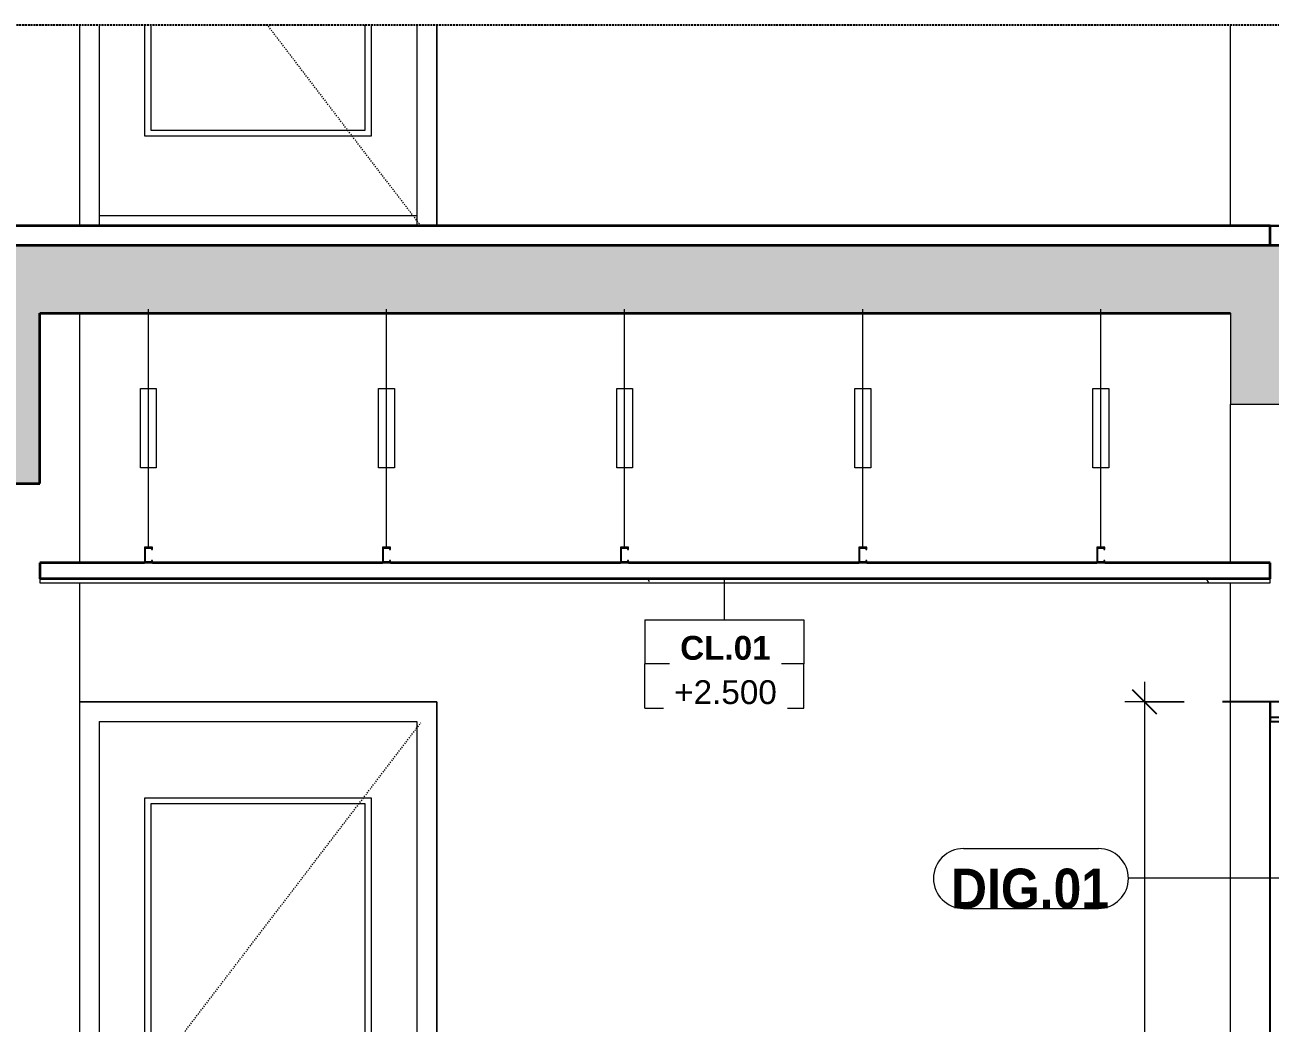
# Model space of a CAD drawing. Header units: millimetres. Extents: x 31157 to 224036, y 218 to 80529.
# Drawn here: x 102075 to 105212, y 3590 to 6106 of the extents above; entities that cross this region are included whole.
import ezdxf

# ---------------------------------------------------------------- set-up
doc = ezdxf.new("R2010")
doc.units = ezdxf.units.MM
for name, pattern in [('Centre', [31.75, 6.35, -4.7625, 15.875, -4.7625]), ('Dash', [6, 3, -3]), ('Hidden', [7.14375, 4.7625, -2.38125]), ('IMPORT-CENTER _2_', [40.64, 25.4, -5.08, 5.08, -5.08])]:
    doc.linetypes.add(name, pattern=pattern)
for name, color, linetype, lineweight in [('0-5', 170, 'Continuous', 5), ('A-ANNO-DIMS', 211, 'Continuous', 9), ('A-ANNO-DIMS-50', 211, 'Continuous', 9), ('A-CLNG-1', 250, 'Continuous', 35), ('A-CLNG-FNSH-1', 7, 'Continuous', 18), ('A-CLNG-IDEN', 151, 'Continuous', 9), ('A-CLNG-PATT-1', 7, 'Continuous', 18), ('A-DETL-GENF', 92, 'Continuous', 18), ('A-DETL-GENF-4', 92, 'Hidden', 25), ('A-DETL-GENF-5', 9, 'Continuous', 18), ('A-DETL-GENF-HDLN-1', 7, 'Dash', 18), ('A-DETL-MEDM', 33, 'Continuous', 35), ('A-DETL-THIN', 151, 'Continuous', 18), ('A-DOOR', 31, 'Continuous', 18), ('A-DOOR-1', 7, 'Continuous', 18), ('A-DOOR-3', 90, 'Continuous', 25), ('A-DOOR-IDEN', 31, 'Continuous', 9), ('A-FLOR-FNSH-1', 250, 'Continuous', 35), ('A-FLOR-LEVL-2', 51, 'Centre', 9), ('A-WALL-5', 7, 'Continuous', 18), ('G-IMPT', 8, 'Continuous', 18), ('G-IMPT-5', 8, 'IMPORT-CENTER _2_', 18), ('M-EQPM', 50, 'Continuous', 18), ('M-EQPM-3', 50, 'Continuous', 25), ('S-COLS-8', 7, 'Continuous', 18)]:
    doc.layers.add(name, color=color, linetype=linetype, lineweight=lineweight)
doc.styles.add('Arial_2', font='arial.ttf', dxfattribs={"height": 60})
doc.styles.add('Arial_B_1', font='arialbd.ttf', dxfattribs={"width": 0.9, "height": 100})
doc.styles.add('Arial_B_3', font='arialbd.ttf', dxfattribs={"height": 60})
doc.styles.add('UTM Avo', font='', dxfattribs={"width": 0.9, "height": 125})
doc.styles.get('UTM Avo').set_extended_font_data('UTM Avo')
doc.dimstyles.new('1_Dim_chi_tiet_2_5', dxfattribs={"dimscale": 304.8, "dimtxt": 124.912619, "dimasz": 0.19685, "dimexe": 0.164042, "dimexo": 0.0625, "dimgap": 0.016404, "dimtad": 1, "dimdec": 0, "dimrnd": 5, "dimzin": 0, "dimdsep": 46, "dimtxsty": 'UTM Avo', "dimblk1": 'OBLIQUE', "dimblk2": 'OBLIQUE', "dimsah": 1, "dimcen": 0.09, "dimdle": 0.164042, "dimazin": 0, "dimtfac": 1, "dimtdec": 4, "dimtix": 1, "dimtmove": 0, "dimatfit": 3, "dimfxl": 0.328084, "dimfxlon": 1, "dimtvp": 1, "dimtolj": 1, "dimtzin": 0, "dimarcsym": 2})

# ---------------------------------------------------------------- blocks, each defined once
blk = doc.blocks.new('DOOR_CW_01 CANH MO-PANEL KINH - DIW_01-900x2200-CỬA GỖ VÂN LAMINATE-553393-TKCS_CĂN HỘ LOẠI 2 - MẶT CẮT 5')
at = {"layer": 'A-DETL-GENF-HDLN-1'}
blk.add_line((74296.9, 5600), (73910.1, 6106.4), dxfattribs=at)
at = {"layer": 'A-DOOR-1'}
for p, q in [((73436.9, 6106.4), (73436.9, 5600)), ((73486.9, 5600), (73486.9, 6106.4)), ((73601.9, 5826), (73601.9, 6106.4)), ((73616.9, 6106.4), (73616.9, 5841)), ((74156.9, 5841), (74156.9, 6106.4)), ((74171.9, 6106.4), (74171.9, 5826)), ((74286.9, 6106.4), (74286.9, 5600)), ((74336.9, 5600), (74336.9, 6106.4)), ((73616.9, 5841), (74156.9, 5841)), ((74171.9, 5826), (73601.9, 5826)), ((73486.9, 5626), (74286.9, 5626))]:
    blk.add_line(p, q, dxfattribs=at)
blk = doc.blocks.new('NCV_TKTC_TANG 2_rvt-6-TKCS_CĂN HỘ LOẠI 2 - MẶT CẮT 5')
at = {"layer": 'A-FLOR-FNSH-1'}
for p, q in [((76436.9, 5600), (70036.9, 5600)), ((76436.9, 5550), (76436.9, 5600))]:
    blk.add_line(p, q, dxfattribs=at)
at = {"layer": 'A-WALL-5'}
for p, q in [((74336.9, 6106.4), (74336.9, 5700)), ((74336.9, 5700), (74336.9, 5600))]:
    blk.add_line(p, q, dxfattribs=at)
at = {"layer": 'S-COLS-8'}
for p, q in [((73436.9, 6106.4), (73436.9, 5600)), ((76336.9, 5600), (76336.9, 6106.4))]:
    blk.add_line(p, q, dxfattribs=at)
at = {"layer": 'A-DOOR'}
blk.add_blockref('DOOR_CW_01 CANH MO-PANEL KINH - DIW_01-900x2200-CỬA GỖ VÂN LAMINATE-553393-TKCS_CĂN HỘ LOẠI 2 - MẶT CẮT 5', (0, 0), dxfattribs=at)
blk = doc.blocks.new('DOOR_CW_01 CANH MO-PANEL KINH - DIW_01-900x2200-CỬA GỖ VÂN LAMINATE-V63-TKCS_CĂN HỘ LOẠI 2 - MẶT CẮT 5')
at = {"layer": 'A-DETL-GENF-HDLN-1'}
for p, q in [((73476.9, 3273.5), (74296.9, 4347)), ((74296.9, 2200), (73476.9, 3273.5))]:
    blk.add_line(p, q, dxfattribs=at)
at = {"layer": 'A-DOOR-1'}
for p, q in [((74336.9, 4400), (73436.9, 4400)), ((73436.9, 4400), (73436.9, 2200)), ((74336.9, 2200), (74336.9, 4400)), ((73486.9, 2200), (73486.9, 4350)), ((73486.9, 4350), (74286.9, 4350)), ((74286.9, 4350), (74286.9, 2200)), ((73601.9, 4158), (74171.9, 4158)), ((73601.9, 2426), (73601.9, 4158)), ((74156.9, 4143), (73616.9, 4143)), ((73616.9, 4143), (73616.9, 2441)), ((74156.9, 3124.5), (74156.9, 4143)), ((74171.9, 4158), (74171.9, 3124.5)), ((74212.2, 3156), (74212.2, 3124.5)), ((74251.7, 3156), (74212.2, 3156)), ((74251.7, 3016), (74251.7, 3156)), ((74131.1, 3124.5), (74156.9, 3124.5)), ((74131.1, 3107.5), (74131.1, 3124.5)), ((74156.9, 3107.5), (74131.1, 3107.5)), ((74231.9, 3124.5), (74156.9, 3124.5)), ((74156.9, 2441), (74156.9, 3107.5)), ((74231.9, 3107.5), (74156.9, 3107.5)), ((74171.9, 3107.5), (74171.9, 2426)), ((74212.2, 3107.5), (74212.2, 3016)), ((74212.2, 3016), (74251.7, 3016)), ((74171.9, 2426), (73601.9, 2426)), ((73616.9, 2441), (74156.9, 2441)), ((73486.9, 2226), (74286.9, 2226))]:
    blk.add_line(p, q, dxfattribs=at)
for start, end in [(0, 90), (270, 360)]:
    blk.add_arc((74231.9, 3116), 8.5, start, end, dxfattribs=at)
blk = doc.blocks.new('DOOR_CW_01 CANH MO-PANEL KINH - DIG_01-900x2200-CỬA NHÔM KÍNH-400860-TKCS_CĂN HỘ LOẠI 2 - MẶT CẮT 5')
at = {"layer": 'A-DOOR-1'}
for p, q in [((76436.9, 2200), (76436.9, 4350)), ((76486.9, 2200), (76486.9, 4350)), ((76536.9, 2200), (76536.9, 4360))]:
    blk.add_line(p, q, dxfattribs=at)
at = {"layer": 'A-DOOR-3'}
for p, q in [((76536.9, 4400), (76316.9, 4400)), ((76436.9, 2200), (76436.9, 4400)), ((76436.9, 2200), (76436.9, 4400)), ((76436.9, 4400), (76436.9, 4350)), ((76536.9, 4400), (76436.9, 4400)), ((76536.9, 4400), (76536.9, 2200)), ((76536.9, 4400), (76536.9, 2200)), ((76536.9, 4360), (76536.9, 4400)), ((76536.9, 4360), (76436.9, 4360)), ((76436.9, 4350), (76486.9, 4350)), ((76486.9, 4350), (76486.9, 4360)), ((76486.9, 4360), (76536.9, 4360)), ((76536.9, 4360), (76496.9, 4360)), ((76496.9, 2226), (76496.9, 4360)), ((76536.9, 4158), (76496.9, 4158)), ((76506.9, 2426), (76506.9, 4158)), ((76516.9, 2426), (76516.9, 4158)), ((76526.9, 2426), (76526.9, 4158)), ((76496.9, 2426), (76536.9, 2426)), ((76536.9, 2226), (76496.9, 2226))]:
    blk.add_line(p, q, dxfattribs=at)
blk = doc.blocks.new('NCV_TKTC_TANG 1_rvt-6-TKCS_CĂN HỘ LOẠI 2 - MẶT CẮT 5')
at = {"layer": 'A-CLNG-PATT-1'}
h = blk.add_hatch(dxfattribs=at)
h.set_pattern_fill('FP_21', color=256, style=0, pattern_type=2)
h.set_pattern_definition([(0, (71323.11, 15875), (406.4, 101.6), [16.764, -288.036, 16.764, -288.036, -1625.6]), (0, (71323.11, 15875), (406.4, 101.6), [-609.6, 16.764, -592.836, 16.764, -288.036, -711.2]), (0, (71323.11, 15875), (406.4, 101.6), [-1524, 16.764, -186.436, 16.764, -491.236]), (120, (71475.51, 15925.8), (-291.1882, 301.1527), [16.764, -288.036, 16.764, -288.036, -1625.6]), (120, (71475.51, 15925.8), (-291.1882, 301.1527), [-609.6, 16.764, -592.836, 16.764, -288.036, -711.2]), (120, (71475.51, 15925.8), (-291.1882, 301.1527), [-1524, 16.764, -186.436, 16.764, -491.236]), (240, (71526.31, 16129), (-115.2118, -402.7527), [16.764, -288.036, 16.764, -288.036, -1625.6]), (240, (71526.31, 16129), (-115.2118, -402.7527), [-609.6, 16.764, -592.836, 16.764, -288.036, -711.2]), (240, (71526.31, 16129), (-115.2118, -402.7527), [-1524, 16.764, -186.436, 16.764, -491.236])])
h.paths.add_polyline_path([(76436.9, 4700), (76436.9, 4710), (73336.9, 4710), (73336.9, 4700), (75375.1, 4700)])
at = {"layer": 'A-CLNG-1'}
for p, q in [((73600.5, 4750), (73336.9, 4750)), ((73336.9, 4750), (73336.9, 4710)), ((74200.5, 4750), (73620.5, 4750)), ((74800.5, 4750), (74220.5, 4750)), ((75400.5, 4750), (74820.5, 4750)), ((76000.5, 4750), (75420.5, 4750)), ((76436.9, 4750), (76020.5, 4750)), ((76436.9, 4710), (76436.9, 4750)), ((76436.9, 4710), (73336.9, 4710))]:
    blk.add_line(p, q, dxfattribs=at)
at = {"layer": 'A-CLNG-FNSH-1'}
for p, q in [((73336.9, 4710), (73336.9, 4700)), ((76436.9, 4700), (76436.9, 4710)), ((73336.9, 4700), (76436.9, 4700))]:
    blk.add_line(p, q, dxfattribs=at)
at = {"layer": 'A-WALL-5'}
for p, q in [((73436.9, 5380), (73436.9, 4750)), ((73436.9, 4700), (73436.9, 4400)), ((73436.9, 4400), (74336.9, 4400)), ((74336.9, 4400), (74336.9, 2300))]:
    blk.add_line(p, q, dxfattribs=at)
at = {"layer": 'S-COLS-8'}
for p, q in [((73436.9, 5380), (73436.9, 4750)), ((76336.9, 4750), (76336.9, 5150)), ((73436.9, 4700), (73436.9, 2200)), ((76336.9, 2200), (76336.9, 4700))]:
    blk.add_line(p, q, dxfattribs=at)
at = {"layer": 'A-DOOR'}
for name in ['DOOR_CW_01 CANH MO-PANEL KINH - DIW_01-900x2200-CỬA GỖ VÂN LAMINATE-V63-TKCS_CĂN HỘ LOẠI 2 - MẶT CẮT 5', 'DOOR_CW_01 CANH MO-PANEL KINH - DIG_01-900x2200-CỬA NHÔM KÍNH-400860-TKCS_CĂN HỘ LOẠI 2 - MẶT CẮT 5']:
    blk.add_blockref(name, (0, 0), dxfattribs=at)
blk = doc.blocks.new('TKTC_XREF_251221_MB TANG 2-7 - TKTC_XREF_260130_MB TANG 2-5_dwg_CUM U_DN100-V66-TKCS_CĂN HỘ LOẠI 2 - MẶT CẮT 5')
at = {"layer": 'G-IMPT'}
for p, q in [((75092.7, 5600), (75090.8, 5600)), ((75090.8, 5600), (75106.1, 5600)), ((75092.7, 5600), (75095.5, 5600)), ((75104.2, 5600), (75092.7, 5600)), ((75094.1, 5600), (75102.7, 5600)), ((75232.1, 5600), (75094.4, 5600)), ((75095.5, 5600), (75101.3, 5600)), ((75095.9, 5600), (75096.8, 5600)), ((75095.9, 5600), (75101, 5600)), ((75096.8, 5600), (75100, 5600)), ((75096.8, 5600), (75100, 5600)), ((75096.8, 5600), (75100, 5600)), ((75100, 5600), (75101, 5600)), ((75101.3, 5600), (75104.2, 5600)), ((75224.1, 5600), (75102.4, 5600)), ((75102.4, 5600), (75106.4, 5600)), ((75106.1, 5600), (75104.2, 5600)), ((75220.1, 5600), (75106.4, 5600)), ((75224.1, 5600), (75220.1, 5600)), ((75222.3, 5600), (75220.4, 5600)), ((75220.4, 5600), (75235.7, 5600)), ((75222.3, 5600), (75225.2, 5600)), ((75233.8, 5600), (75222.3, 5600)), ((75223.8, 5600), (75232.4, 5600)), ((75225.2, 5600), (75231, 5600)), ((75225.5, 5600), (75226.5, 5600)), ((75225.5, 5600), (75230.6, 5600)), ((75226.5, 5600), (75229.7, 5600)), ((75226.5, 5600), (75229.7, 5600)), ((75226.5, 5600), (75229.7, 5600)), ((75229.7, 5600), (75230.6, 5600)), ((75231, 5600), (75233.8, 5600)), ((75235.7, 5600), (75233.8, 5600))]:
    blk.add_line(p, q, dxfattribs=at)
blk = doc.blocks.new('TKTC_XREF_251221_MB TANG 2-7 - TKTC_XREF_260130_MB TANG 2-5_dwg_$cc-4746806-TKCS_CĂN HỘ LOẠI 2 - MẶT CẮT 5')
at = {"layer": 'G-IMPT-5'}
for p, q in [((74999.7, 5600), (74846.6, 5600)), ((74923.1, 5600), (74923.1, 5600))]:
    blk.add_line(p, q, dxfattribs=at)
at = {"layer": 'M-EQPM'}
for p, q in [((74980, 5600), (74866.3, 5600)), ((74866.3, 5600), (74923.1, 5600)), ((74923.1, 5600), (74869.1, 5600)), ((74869.1, 5600), (74977.2, 5600)), ((74977.2, 5600), (74923.1, 5600)), ((74923.1, 5600), (74980, 5600))]:
    blk.add_line(p, q, dxfattribs=at)
blk = doc.blocks.new('TKTC_XREF_251221_MB TANG 2-7 - TKTC_XREF_260130_MB TANG 2-5_dwg_$cc-4746802-TKCS_CĂN HỘ LOẠI 2 - MẶT CẮT 5')
at = {"layer": 'G-IMPT-5'}
for p, q in [((75105.5, 5600), (74984.4, 5600)), ((75045.3, 5600), (75044.5, 5600))]:
    blk.add_line(p, q, dxfattribs=at)
at = {"layer": 'M-EQPM'}
for p, q in [((75089.9, 5600), (74999.9, 5600)), ((74999.9, 5600), (75044.9, 5600)), ((75044.6, 5600), (75044.6, 5600)), ((75044.9, 5600), (75089.9, 5600))]:
    blk.add_line(p, q, dxfattribs=at)
blk = doc.blocks.new('TKTC_XREF_251221_MB TANG 2-7 - TKTC_XREF_260130_MB TANG 2-5_dwg_CUM U_DN100-4746799-TKCS_CĂN HỘ LOẠI 2 - MẶT CẮT 5')
at = {"layer": 'G-IMPT'}
for p, q in [((74988.7, 5600), (74991, 5600)), ((74989.8, 5600), (74996.7, 5600)), ((74990.1, 5600), (74990.5, 5600)), ((75099.4, 5600), (74990.5, 5600)), ((74991, 5600), (74995.5, 5600)), ((74991, 5600), (74991, 5600)), ((74991.2, 5600), (74992, 5600)), ((74992, 5600), (74994.5, 5600)), ((74992, 5600), (74994.5, 5600)), ((74992, 5600), (74994.5, 5600)), ((74994.5, 5600), (74995.2, 5600)), ((74995.5, 5600), (74997.8, 5600)), ((74995.6, 5600), (74995.5, 5600)), ((75093.1, 5600), (74996.8, 5600)), ((75089.9, 5600), (74999.9, 5600)), ((75091.3, 5600), (75093.6, 5600)), ((75092.5, 5600), (75099.3, 5600)), ((75093.6, 5600), (75098.2, 5600)), ((75093.6, 5600), (75093.6, 5600)), ((75093.8, 5600), (75094.6, 5600)), ((75094.6, 5600), (75097.1, 5600)), ((75094.6, 5600), (75097.1, 5600)), ((75094.6, 5600), (75097.1, 5600)), ((75097.1, 5600), (75097.9, 5600)), ((75098.2, 5600), (75100.4, 5600)), ((75098.2, 5600), (75098.2, 5600)), ((75099.1, 5600), (75099.4, 5600))]:
    blk.add_line(p, q, dxfattribs=at)
at = {"layer": 'G-IMPT', "flags": 128}
for points in [[(74988.7, 5600), (74987.2, 5600), (74987.2, 5600), (74999.4, 5600), (74999.3, 5600), (74997.8, 5600)], [(74997.8, 5600), (74997.8, 5600), (74988.7, 5600), (74988.7, 5600)], [(74991.2, 5600), (74991.2, 5600), (74995.2, 5600), (74995.3, 5600)], [(74996.4, 5600), (74996.8, 5600), (74999.9, 5600)], [(75091.4, 5600), (75089.8, 5600), (75089.9, 5600), (75102, 5600), (75102, 5600), (75100.5, 5600)], [(75092.8, 5600), (75093.1, 5600), (75089.9, 5600)], [(75100.4, 5600), (75100.5, 5600), (75091.4, 5600), (75091.3, 5600)], [(75093.9, 5600), (75093.8, 5600), (75097.9, 5600), (75097.9, 5600)]]:
    blk.add_lwpolyline(points, dxfattribs=at)
blk = doc.blocks.new('TKTC_XREF_251221_MB TANG 2-7 - TKTC_XREF_260130_MB TANG 2-5_dwg_$cc-4746807-TKCS_CĂN HỘ LOẠI 2 - MẶT CẮT 5')
at = {"layer": 'G-IMPT-5'}
for p, q in [((75085.8, 5600), (75238.8, 5600)), ((75162.3, 5600), (75162.3, 5600))]:
    blk.add_line(p, q, dxfattribs=at)
at = {"layer": 'M-EQPM'}
for p, q in [((75162.3, 5600), (75105.4, 5600)), ((75105.4, 5600), (75219.1, 5600)), ((75216.4, 5600), (75108.2, 5600)), ((75108.2, 5600), (75162.3, 5600)), ((75162.3, 5600), (75216.4, 5600)), ((75219.1, 5600), (75162.3, 5600))]:
    blk.add_line(p, q, dxfattribs=at)
blk = doc.blocks.new('TKTC_XREF_251221_MB TANG 2-7 - TKTC_XREF_260130_MB TANG 2-5_dwg_$cc-4746801-TKCS_CĂN HỘ LOẠI 2 - MẶT CẮT 5')
at = {"layer": 'G-IMPT-5'}
for p, q in [((74732.4, 5600), (74853.5, 5600)), ((74792.6, 5600), (74793.3, 5600))]:
    blk.add_line(p, q, dxfattribs=at)
at = {"layer": 'M-EQPM'}
for p, q in [((74792.9, 5600), (74747.9, 5600)), ((74747.9, 5600), (74837.9, 5600)), ((74837.9, 5600), (74792.9, 5600)), ((74793.2, 5600), (74793.2, 5600))]:
    blk.add_line(p, q, dxfattribs=at)
blk = doc.blocks.new('TKTC_XREF_251221_MB TANG 2-7 - TKTC_XREF_260130_MB TANG 2-5_dwg_CUM U_DN100-V67-TKCS_CĂN HỘ LOẠI 2 - MẶT CẮT 5')
at = {"layer": 'G-IMPT'}
for p, q in [((75092.7, 5600), (75090.8, 5600)), ((75090.8, 5600), (75106.1, 5600)), ((75092.7, 5600), (75095.5, 5600)), ((75104.2, 5600), (75092.7, 5600)), ((75094.1, 5600), (75102.7, 5600)), ((75232.1, 5600), (75094.4, 5600)), ((75095.5, 5600), (75101.3, 5600)), ((75095.9, 5600), (75096.8, 5600)), ((75095.9, 5600), (75101, 5600)), ((75096.8, 5600), (75100, 5600)), ((75096.8, 5600), (75100, 5600)), ((75096.8, 5600), (75100, 5600)), ((75100, 5600), (75101, 5600)), ((75101.3, 5600), (75104.2, 5600)), ((75224.1, 5600), (75102.4, 5600)), ((75102.4, 5600), (75106.4, 5600)), ((75106.1, 5600), (75104.2, 5600)), ((75220.1, 5600), (75106.4, 5600)), ((75224.1, 5600), (75220.1, 5600)), ((75222.3, 5600), (75220.4, 5600)), ((75220.4, 5600), (75235.7, 5600)), ((75222.3, 5600), (75225.2, 5600)), ((75233.8, 5600), (75222.3, 5600)), ((75223.8, 5600), (75232.4, 5600)), ((75225.2, 5600), (75231, 5600)), ((75225.5, 5600), (75226.5, 5600)), ((75225.5, 5600), (75230.6, 5600)), ((75226.5, 5600), (75229.7, 5600)), ((75226.5, 5600), (75229.7, 5600)), ((75226.5, 5600), (75229.7, 5600)), ((75229.7, 5600), (75230.6, 5600)), ((75231, 5600), (75233.8, 5600)), ((75235.7, 5600), (75233.8, 5600))]:
    blk.add_line(p, q, dxfattribs=at)
blk = doc.blocks.new('TKTC_XREF_251221_MB TANG 2-7 - TKTC_XREF_260130_MB TANG 2-5_dwg_$cc-4746798-TKCS_CĂN HỘ LOẠI 2 - MẶT CẮT 5')
at = {"layer": 'G-IMPT-5'}
for p, q in [((74999.7, 5600), (74846.6, 5600)), ((74923.1, 5600), (74923.1, 5600))]:
    blk.add_line(p, q, dxfattribs=at)
at = {"layer": 'M-EQPM'}
for p, q in [((74980, 5600), (74866.3, 5600)), ((74866.3, 5600), (74923.1, 5600)), ((74923.1, 5600), (74869.1, 5600)), ((74869.1, 5600), (74977.2, 5600)), ((74977.2, 5600), (74923.1, 5600)), ((74923.1, 5600), (74980, 5600))]:
    blk.add_line(p, q, dxfattribs=at)
blk = doc.blocks.new('TKTC_XREF_251221_MB TANG 2-7 - TKTC_XREF_260130_MB TANG 2-5_dwg_$cc-4746800-TKCS_CĂN HỘ LOẠI 2 - MẶT CẮT 5')
at = {"layer": 'G-IMPT-5'}
for p, q in [((75105.5, 5600), (74984.4, 5600)), ((75045.3, 5600), (75044.5, 5600))]:
    blk.add_line(p, q, dxfattribs=at)
at = {"layer": 'M-EQPM'}
for p, q in [((75089.9, 5600), (74999.9, 5600)), ((74999.9, 5600), (75044.9, 5600)), ((75044.6, 5600), (75044.6, 5600)), ((75044.9, 5600), (75089.9, 5600))]:
    blk.add_line(p, q, dxfattribs=at)
blk = doc.blocks.new('TKTC_XREF_251221_MB TANG 2-7 - TKTC_XREF_260130_MB TANG 2-5_dwg_CUM U_DN100-V68-TKCS_CĂN HỘ LOẠI 2 - MẶT CẮT 5')
at = {"layer": 'G-IMPT'}
for p, q in [((74988.7, 5600), (74991, 5600)), ((74989.8, 5600), (74996.7, 5600)), ((74990.1, 5600), (74990.5, 5600)), ((75099.4, 5600), (74990.5, 5600)), ((74991, 5600), (74995.5, 5600)), ((74991, 5600), (74991, 5600)), ((74991.2, 5600), (74992, 5600)), ((74992, 5600), (74994.5, 5600)), ((74992, 5600), (74994.5, 5600)), ((74992, 5600), (74994.5, 5600)), ((74994.5, 5600), (74995.2, 5600)), ((74995.5, 5600), (74997.8, 5600)), ((74995.6, 5600), (74995.5, 5600)), ((75093.1, 5600), (74996.8, 5600)), ((75089.9, 5600), (74999.9, 5600)), ((75091.3, 5600), (75093.6, 5600)), ((75092.5, 5600), (75099.3, 5600)), ((75093.6, 5600), (75098.2, 5600)), ((75093.6, 5600), (75093.6, 5600)), ((75093.8, 5600), (75094.6, 5600)), ((75094.6, 5600), (75097.1, 5600)), ((75094.6, 5600), (75097.1, 5600)), ((75094.6, 5600), (75097.1, 5600)), ((75097.1, 5600), (75097.9, 5600)), ((75098.2, 5600), (75100.4, 5600)), ((75098.2, 5600), (75098.2, 5600)), ((75099.1, 5600), (75099.4, 5600))]:
    blk.add_line(p, q, dxfattribs=at)
at = {"layer": 'G-IMPT', "flags": 128}
for points in [[(74988.7, 5600), (74987.2, 5600), (74987.2, 5600), (74999.4, 5600), (74999.3, 5600), (74997.8, 5600)], [(74997.8, 5600), (74997.8, 5600), (74988.7, 5600), (74988.7, 5600)], [(74991.2, 5600), (74991.2, 5600), (74995.2, 5600), (74995.3, 5600)], [(74996.4, 5600), (74996.8, 5600), (74999.9, 5600)], [(75091.4, 5600), (75089.8, 5600), (75089.9, 5600), (75102, 5600), (75102, 5600), (75100.5, 5600)], [(75092.8, 5600), (75093.1, 5600), (75089.9, 5600)], [(75100.4, 5600), (75100.5, 5600), (75091.4, 5600), (75091.3, 5600)], [(75093.9, 5600), (75093.8, 5600), (75097.9, 5600), (75097.9, 5600)]]:
    blk.add_lwpolyline(points, dxfattribs=at)
blk = doc.blocks.new('TKTC_XREF_251221_MB TANG 2-7 - TKTC_XREF_260130_MB TANG 2-5_dwg_$cc-4746795-TKCS_CĂN HỘ LOẠI 2 - MẶT CẮT 5')
at = {"layer": 'G-IMPT-5'}
for p, q in [((75085.8, 5600), (75238.8, 5600)), ((75162.3, 5600), (75162.3, 5600))]:
    blk.add_line(p, q, dxfattribs=at)
at = {"layer": 'M-EQPM'}
for p, q in [((75162.3, 5600), (75105.4, 5600)), ((75105.4, 5600), (75219.1, 5600)), ((75216.4, 5600), (75108.2, 5600)), ((75108.2, 5600), (75162.3, 5600)), ((75162.3, 5600), (75216.4, 5600)), ((75219.1, 5600), (75162.3, 5600))]:
    blk.add_line(p, q, dxfattribs=at)
blk = doc.blocks.new('TKTC_XREF_251221_MB TANG 2-7 - TKTC_XREF_260130_MB TANG 2-5_dwg_$cc-4746797-TKCS_CĂN HỘ LOẠI 2 - MẶT CẮT 5')
at = {"layer": 'G-IMPT-5'}
for p, q in [((74732.4, 5600), (74853.5, 5600)), ((74792.6, 5600), (74793.3, 5600))]:
    blk.add_line(p, q, dxfattribs=at)
at = {"layer": 'M-EQPM'}
for p, q in [((74792.9, 5600), (74747.9, 5600)), ((74747.9, 5600), (74837.9, 5600)), ((74837.9, 5600), (74792.9, 5600)), ((74793.2, 5600), (74793.2, 5600))]:
    blk.add_line(p, q, dxfattribs=at)
blk = doc.blocks.new('TKTC_XREF_251221_MB TANG 2-7 - TKTC_XREF_251221_MB TANG 2-7-2039446-TKCS_CĂN HỘ LOẠI 2 - MẶT CẮT 5')
at = {"layer": 'M-EQPM'}
for p, q in [((74735.6, 5600), (74735.9, 5600)), ((75235.4, 5600), (74735.6, 5600)), ((74735.6, 5600), (74735.9, 5600)), ((75235.4, 5600), (74735.6, 5600)), ((74735.6, 5600), (74735.9, 5600)), ((75235.4, 5600), (74735.6, 5600)), ((74735.6, 5600), (74735.9, 5600)), ((75235.4, 5600), (74735.6, 5600)), ((74735.6, 5600), (74735.9, 5600)), ((75235.4, 5600), (74735.6, 5600)), ((74735.6, 5600), (74735.9, 5600)), ((75235.4, 5600), (74735.6, 5600)), ((74735.6, 5600), (74735.9, 5600)), ((75235.4, 5600), (74735.6, 5600)), ((74735.6, 5600), (74735.9, 5600)), ((75235.4, 5600), (74735.6, 5600)), ((74735.9, 5600), (75235.7, 5600)), ((74735.9, 5600), (75235.7, 5600)), ((74735.9, 5600), (75235.7, 5600)), ((74735.9, 5600), (75235.7, 5600)), ((74735.9, 5600), (75235.7, 5600)), ((74735.9, 5600), (75235.7, 5600)), ((74735.9, 5600), (75235.7, 5600)), ((74735.9, 5600), (75235.7, 5600)), ((75235.7, 5600), (75235.4, 5600)), ((75235.7, 5600), (75235.4, 5600)), ((75235.7, 5600), (75235.4, 5600)), ((75235.7, 5600), (75235.4, 5600)), ((75235.7, 5600), (75235.4, 5600)), ((75235.7, 5600), (75235.4, 5600)), ((75235.7, 5600), (75235.4, 5600)), ((75235.7, 5600), (75235.4, 5600))]:
    blk.add_line(p, q, dxfattribs=at)
at = {"layer": 'M-EQPM-3'}
for p, q in [((69291.9, 5600), (78236.9, 5600)), ((69763.6, 5600), (78238.6, 5600)), ((78236.9, 5600), (69765.2, 5600))]:
    blk.add_line(p, q, dxfattribs=at)
for name, p in [('TKTC_XREF_251221_MB TANG 2-7 - TKTC_XREF_260130_MB TANG 2-5_dwg_$cc-4746801-TKCS_CĂN HỘ LOẠI 2 - MẶT CẮT 5', (0, 0)), ('TKTC_XREF_251221_MB TANG 2-7 - TKTC_XREF_260130_MB TANG 2-5_dwg_$cc-4746797-TKCS_CĂN HỘ LOẠI 2 - MẶT CẮT 5', (0, 0)), ('TKTC_XREF_251221_MB TANG 2-7 - TKTC_XREF_260130_MB TANG 2-5_dwg_$cc-4746801-TKCS_CĂN HỘ LOẠI 2 - MẶT CẮT 5', (0, 0)), ('TKTC_XREF_251221_MB TANG 2-7 - TKTC_XREF_260130_MB TANG 2-5_dwg_$cc-4746797-TKCS_CĂN HỘ LOẠI 2 - MẶT CẮT 5', (0, 0)), ('TKTC_XREF_251221_MB TANG 2-7 - TKTC_XREF_260130_MB TANG 2-5_dwg_$cc-4746806-TKCS_CĂN HỘ LOẠI 2 - MẶT CẮT 5', (0, 0)), ('TKTC_XREF_251221_MB TANG 2-7 - TKTC_XREF_260130_MB TANG 2-5_dwg_$cc-4746798-TKCS_CĂN HỘ LOẠI 2 - MẶT CẮT 5', (0, 0)), ('TKTC_XREF_251221_MB TANG 2-7 - TKTC_XREF_260130_MB TANG 2-5_dwg_$cc-4746806-TKCS_CĂN HỘ LOẠI 2 - MẶT CẮT 5', (0, 0)), ('TKTC_XREF_251221_MB TANG 2-7 - TKTC_XREF_260130_MB TANG 2-5_dwg_$cc-4746798-TKCS_CĂN HỘ LOẠI 2 - MẶT CẮT 5', (0, 0)), ('TKTC_XREF_251221_MB TANG 2-7 - TKTC_XREF_260130_MB TANG 2-5_dwg_CUM U_DN100-V66-TKCS_CĂN HỘ LOẠI 2 - MẶT CẮT 5', (-240.1, 0)), ('TKTC_XREF_251221_MB TANG 2-7 - TKTC_XREF_260130_MB TANG 2-5_dwg_CUM U_DN100-V67-TKCS_CĂN HỘ LOẠI 2 - MẶT CẮT 5', (-240.1, 0)), ('TKTC_XREF_251221_MB TANG 2-7 - TKTC_XREF_260130_MB TANG 2-5_dwg_CUM U_DN100-V66-TKCS_CĂN HỘ LOẠI 2 - MẶT CẮT 5', (-240.1, 0)), ('TKTC_XREF_251221_MB TANG 2-7 - TKTC_XREF_260130_MB TANG 2-5_dwg_CUM U_DN100-V67-TKCS_CĂN HỘ LOẠI 2 - MẶT CẮT 5', (-240.1, 0)), ('TKTC_XREF_251221_MB TANG 2-7 - TKTC_XREF_260130_MB TANG 2-5_dwg_$cc-4746802-TKCS_CĂN HỘ LOẠI 2 - MẶT CẮT 5', (0, 0)), ('TKTC_XREF_251221_MB TANG 2-7 - TKTC_XREF_260130_MB TANG 2-5_dwg_$cc-4746800-TKCS_CĂN HỘ LOẠI 2 - MẶT CẮT 5', (0, 0)), ('TKTC_XREF_251221_MB TANG 2-7 - TKTC_XREF_260130_MB TANG 2-5_dwg_$cc-4746802-TKCS_CĂN HỘ LOẠI 2 - MẶT CẮT 5', (0, 0)), ('TKTC_XREF_251221_MB TANG 2-7 - TKTC_XREF_260130_MB TANG 2-5_dwg_$cc-4746800-TKCS_CĂN HỘ LOẠI 2 - MẶT CẮT 5', (0, 0)), ('TKTC_XREF_251221_MB TANG 2-7 - TKTC_XREF_260130_MB TANG 2-5_dwg_CUM U_DN100-4746799-TKCS_CĂN HỘ LOẠI 2 - MẶT CẮT 5', (0, 0)), ('TKTC_XREF_251221_MB TANG 2-7 - TKTC_XREF_260130_MB TANG 2-5_dwg_CUM U_DN100-V68-TKCS_CĂN HỘ LOẠI 2 - MẶT CẮT 5', (0, 0)), ('TKTC_XREF_251221_MB TANG 2-7 - TKTC_XREF_260130_MB TANG 2-5_dwg_CUM U_DN100-4746799-TKCS_CĂN HỘ LOẠI 2 - MẶT CẮT 5', (0, 0)), ('TKTC_XREF_251221_MB TANG 2-7 - TKTC_XREF_260130_MB TANG 2-5_dwg_CUM U_DN100-V68-TKCS_CĂN HỘ LOẠI 2 - MẶT CẮT 5', (0, 0)), ('TKTC_XREF_251221_MB TANG 2-7 - TKTC_XREF_260130_MB TANG 2-5_dwg_$cc-4746807-TKCS_CĂN HỘ LOẠI 2 - MẶT CẮT 5', (0, 0)), ('TKTC_XREF_251221_MB TANG 2-7 - TKTC_XREF_260130_MB TANG 2-5_dwg_$cc-4746795-TKCS_CĂN HỘ LOẠI 2 - MẶT CẮT 5', (0, 0)), ('TKTC_XREF_251221_MB TANG 2-7 - TKTC_XREF_260130_MB TANG 2-5_dwg_$cc-4746807-TKCS_CĂN HỘ LOẠI 2 - MẶT CẮT 5', (0, 0)), ('TKTC_XREF_251221_MB TANG 2-7 - TKTC_XREF_260130_MB TANG 2-5_dwg_$cc-4746795-TKCS_CĂN HỘ LOẠI 2 - MẶT CẮT 5', (0, 0)), ('TKTC_XREF_251221_MB TANG 2-7 - TKTC_XREF_260130_MB TANG 2-5_dwg_CUM U_DN100-V66-TKCS_CĂN HỘ LOẠI 2 - MẶT CẮT 5', (0, 0)), ('TKTC_XREF_251221_MB TANG 2-7 - TKTC_XREF_260130_MB TANG 2-5_dwg_CUM U_DN100-V67-TKCS_CĂN HỘ LOẠI 2 - MẶT CẮT 5', (0, 0)), ('TKTC_XREF_251221_MB TANG 2-7 - TKTC_XREF_260130_MB TANG 2-5_dwg_CUM U_DN100-V66-TKCS_CĂN HỘ LOẠI 2 - MẶT CẮT 5', (0, 0)), ('TKTC_XREF_251221_MB TANG 2-7 - TKTC_XREF_260130_MB TANG 2-5_dwg_CUM U_DN100-V67-TKCS_CĂN HỘ LOẠI 2 - MẶT CẮT 5', (0, 0))]:
    blk.add_blockref(name, p)
at = {"extrusion": (0, 0, -1)}
for name in ['TKTC_XREF_251221_MB TANG 2-7 - TKTC_XREF_260130_MB TANG 2-5_dwg_CUM U_DN100-4746799-TKCS_CĂN HỘ LOẠI 2 - MẶT CẮT 5', 'TKTC_XREF_251221_MB TANG 2-7 - TKTC_XREF_260130_MB TANG 2-5_dwg_CUM U_DN100-V68-TKCS_CĂN HỘ LOẠI 2 - MẶT CẮT 5', 'TKTC_XREF_251221_MB TANG 2-7 - TKTC_XREF_260130_MB TANG 2-5_dwg_CUM U_DN100-4746799-TKCS_CĂN HỘ LOẠI 2 - MẶT CẮT 5', 'TKTC_XREF_251221_MB TANG 2-7 - TKTC_XREF_260130_MB TANG 2-5_dwg_CUM U_DN100-V68-TKCS_CĂN HỘ LOẠI 2 - MẶT CẮT 5']:
    blk.add_blockref(name, (-149837.9, 0), dxfattribs=at)
blk = doc.blocks.new('BORDER VIEW - BORDER VIEW-2582421-TKCS_CĂN HỘ LOẠI 2 - MẶT CẮT 5')
at = {"layer": 'A-DETL-GENF-4'}
blk.add_line((69441.9, 6106.4), (78355.4, 6106.4), dxfattribs=at)
blk = doc.blocks.new('Repeating Detail - THANH TREO TRẦN 600-354052-TKCS_CĂN HỘ LOẠI 2 - MẶT CẮT 5')
at = {"layer": 'A-DETL-GENF'}
for points in [[(73618, 4750), (73620.5, 4750), (73620.5, 4756), (73618, 4756), (73618, 4752.5), (73603, 4752.5), (73603, 4787.5), (73618, 4787.5), (73618, 4784), (73620.5, 4784), (73620.5, 4790), (73600.5, 4790), (73600.5, 4750), (73603, 4750)], [(74218, 4750), (74220.5, 4750), (74220.5, 4756), (74218, 4756), (74218, 4752.5), (74203, 4752.5), (74203, 4787.5), (74218, 4787.5), (74218, 4784), (74220.5, 4784), (74220.5, 4790), (74200.5, 4790), (74200.5, 4750), (74203, 4750)], [(74818, 4750), (74820.5, 4750), (74820.5, 4756), (74818, 4756), (74818, 4752.5), (74803, 4752.5), (74803, 4787.5), (74818, 4787.5), (74818, 4784), (74820.5, 4784), (74820.5, 4790), (74800.5, 4790), (74800.5, 4750), (74803, 4750)], [(75418, 4750), (75420.5, 4750), (75420.5, 4756), (75418, 4756), (75418, 4752.5), (75403, 4752.5), (75403, 4787.5), (75418, 4787.5), (75418, 4784), (75420.5, 4784), (75420.5, 4790), (75400.5, 4790), (75400.5, 4750), (75403, 4750)], [(76003, 4750), (76020.5, 4750), (76020.5, 4756), (76018, 4756), (76018, 4752.5), (76003, 4752.5), (76003, 4787.5), (76018, 4787.5), (76018, 4784), (76020.5, 4784), (76020.5, 4790), (76000.5, 4790), (76000.5, 4750)]]:
    blk.add_hatch(color=256, dxfattribs=at).paths.add_polyline_path(points)
for p, q in [((73610.5, 4790), (73610.5, 5390)), ((74210.5, 4790), (74210.5, 5390)), ((74810.5, 4790), (74810.5, 5390)), ((75410.5, 4790), (75410.5, 5390)), ((76010.5, 4790), (76010.5, 5390)), ((73590.5, 5190), (73630.5, 5190)), ((73590.5, 4990), (73590.5, 5190)), ((73630.5, 5190), (73630.5, 4990)), ((74190.5, 5190), (74230.5, 5190)), ((74190.5, 4990), (74190.5, 5190)), ((74230.5, 5190), (74230.5, 4990)), ((74790.5, 5190), (74830.5, 5190)), ((74790.5, 4990), (74790.5, 5190)), ((74830.5, 5190), (74830.5, 4990)), ((75390.5, 5190), (75430.5, 5190)), ((75390.5, 4990), (75390.5, 5190)), ((75430.5, 5190), (75430.5, 4990)), ((75990.5, 5190), (76030.5, 5190)), ((75990.5, 4990), (75990.5, 5190)), ((76030.5, 5190), (76030.5, 4990)), ((73630.5, 4990), (73590.5, 4990)), ((74230.5, 4990), (74190.5, 4990)), ((74830.5, 4990), (74790.5, 4990)), ((75430.5, 4990), (75390.5, 4990)), ((76030.5, 4990), (75990.5, 4990)), ((73620.5, 4790), (73600.5, 4790)), ((73600.5, 4790), (73600.5, 4750)), ((73620.5, 4790), (73600.5, 4790)), ((73600.5, 4790), (73600.5, 4750)), ((73603, 4787.5), (73618, 4787.5)), ((73603, 4752.5), (73603, 4787.5)), ((73603, 4752.5), (73603, 4787.5)), ((73603, 4787.5), (73618, 4787.5)), ((73618, 4787.5), (73618, 4784)), ((73618, 4787.5), (73618, 4784)), ((73618, 4784), (73620.5, 4784)), ((73618, 4784), (73620.5, 4784)), ((73620.5, 4784), (73620.5, 4790)), ((73620.5, 4784), (73620.5, 4790)), ((74220.5, 4790), (74200.5, 4790)), ((74200.5, 4790), (74200.5, 4750)), ((74220.5, 4790), (74200.5, 4790)), ((74200.5, 4790), (74200.5, 4750)), ((74203, 4787.5), (74218, 4787.5)), ((74203, 4752.5), (74203, 4787.5)), ((74203, 4752.5), (74203, 4787.5)), ((74203, 4787.5), (74218, 4787.5)), ((74218, 4787.5), (74218, 4784)), ((74218, 4787.5), (74218, 4784)), ((74218, 4784), (74220.5, 4784)), ((74218, 4784), (74220.5, 4784)), ((74220.5, 4784), (74220.5, 4790)), ((74220.5, 4784), (74220.5, 4790)), ((74820.5, 4790), (74800.5, 4790)), ((74800.5, 4790), (74800.5, 4750)), ((74820.5, 4790), (74800.5, 4790)), ((74800.5, 4790), (74800.5, 4750)), ((74803, 4787.5), (74818, 4787.5)), ((74803, 4752.5), (74803, 4787.5)), ((74803, 4752.5), (74803, 4787.5)), ((74803, 4787.5), (74818, 4787.5)), ((74818, 4787.5), (74818, 4784)), ((74818, 4787.5), (74818, 4784)), ((74818, 4784), (74820.5, 4784)), ((74818, 4784), (74820.5, 4784)), ((74820.5, 4784), (74820.5, 4790)), ((74820.5, 4784), (74820.5, 4790)), ((75420.5, 4790), (75400.5, 4790)), ((75400.5, 4790), (75400.5, 4750)), ((75420.5, 4790), (75400.5, 4790)), ((75400.5, 4790), (75400.5, 4750)), ((75403, 4787.5), (75418, 4787.5)), ((75403, 4752.5), (75403, 4787.5)), ((75403, 4752.5), (75403, 4787.5)), ((75403, 4787.5), (75418, 4787.5)), ((75418, 4787.5), (75418, 4784)), ((75418, 4787.5), (75418, 4784)), ((75418, 4784), (75420.5, 4784)), ((75418, 4784), (75420.5, 4784)), ((75420.5, 4784), (75420.5, 4790)), ((75420.5, 4784), (75420.5, 4790)), ((76020.5, 4790), (76000.5, 4790)), ((76000.5, 4790), (76000.5, 4750)), ((76020.5, 4790), (76000.5, 4790)), ((76000.5, 4790), (76000.5, 4750)), ((76003, 4787.5), (76018, 4787.5)), ((76003, 4752.5), (76003, 4787.5)), ((76003, 4752.5), (76003, 4787.5)), ((76003, 4787.5), (76018, 4787.5)), ((76018, 4787.5), (76018, 4784)), ((76018, 4787.5), (76018, 4784)), ((76018, 4784), (76020.5, 4784)), ((76018, 4784), (76020.5, 4784)), ((76020.5, 4784), (76020.5, 4790)), ((76020.5, 4784), (76020.5, 4790)), ((73600.5, 4750), (73620.5, 4750)), ((73600.5, 4750), (73620.5, 4750)), ((73618, 4752.5), (73603, 4752.5)), ((73618, 4752.5), (73603, 4752.5)), ((73620.5, 4756), (73618, 4756)), ((73618, 4756), (73618, 4752.5)), ((73620.5, 4756), (73618, 4756)), ((73618, 4756), (73618, 4752.5)), ((73620.5, 4750), (73620.5, 4756)), ((73620.5, 4750), (73620.5, 4756)), ((74200.5, 4750), (74220.5, 4750)), ((74200.5, 4750), (74220.5, 4750)), ((74218, 4752.5), (74203, 4752.5)), ((74218, 4752.5), (74203, 4752.5)), ((74220.5, 4756), (74218, 4756)), ((74218, 4756), (74218, 4752.5)), ((74220.5, 4756), (74218, 4756)), ((74218, 4756), (74218, 4752.5)), ((74220.5, 4750), (74220.5, 4756)), ((74220.5, 4750), (74220.5, 4756)), ((74800.5, 4750), (74820.5, 4750)), ((74800.5, 4750), (74820.5, 4750)), ((74818, 4752.5), (74803, 4752.5)), ((74818, 4752.5), (74803, 4752.5)), ((74820.5, 4756), (74818, 4756)), ((74818, 4756), (74818, 4752.5)), ((74820.5, 4756), (74818, 4756)), ((74818, 4756), (74818, 4752.5)), ((74820.5, 4750), (74820.5, 4756)), ((74820.5, 4750), (74820.5, 4756)), ((75400.5, 4750), (75420.5, 4750)), ((75400.5, 4750), (75420.5, 4750)), ((75418, 4752.5), (75403, 4752.5)), ((75418, 4752.5), (75403, 4752.5)), ((75420.5, 4756), (75418, 4756)), ((75418, 4756), (75418, 4752.5)), ((75420.5, 4756), (75418, 4756)), ((75418, 4756), (75418, 4752.5)), ((75420.5, 4750), (75420.5, 4756)), ((75420.5, 4750), (75420.5, 4756)), ((76000.5, 4750), (76020.5, 4750)), ((76000.5, 4750), (76020.5, 4750)), ((76018, 4752.5), (76003, 4752.5)), ((76018, 4752.5), (76003, 4752.5)), ((76020.5, 4756), (76018, 4756)), ((76018, 4756), (76018, 4752.5)), ((76020.5, 4756), (76018, 4756)), ((76018, 4756), (76018, 4752.5)), ((76020.5, 4750), (76020.5, 4756)), ((76020.5, 4750), (76020.5, 4756))]:
    blk.add_line(p, q, dxfattribs=at)
blk = doc.blocks.new('DIMBLOCK106-TKCS_CĂN HỘ LOẠI 2 - MẶT CẮT 5')
at = {"layer": 'A-ANNO-DIMS-50', "lineweight": 25}
for p, q in [((104895.7, 4400), (104865.7, 4430)), ((104895.7, 4400), (104925.7, 4370)), ((104895.7, 2200), (104865.7, 2230)), ((104895.7, 2200), (104925.7, 2170))]:
    blk.add_line(p, q, dxfattribs=at)
at = {"layer": 'A-ANNO-DIMS-50'}
for p, q in [((104895.7, 4450), (104895.7, 2150)), ((104995.7, 4400), (104845.7, 4400)), ((104895.7, 4400), (104995.7, 4400)), ((104995.7, 2200), (104845.7, 2200)), ((104895.7, 2200), (104995.7, 2200))]:
    blk.add_line(p, q, dxfattribs=at)
at = {"layer": 'A-ANNO-DIMS-50', "color": 0, "insert": (104733.3, 3128.8), "char_height": 125, "width": 410.824, "attachment_point": 1, "rotation": 90, "line_spacing_factor": 1.110334, "style": 'UTM Avo'}
blk.add_mtext('2200', dxfattribs=at)
blk = doc.blocks.new('_Oblique')
at = {"color": 0, "linetype": 'ByBlock', "lineweight": -2}
blk.add_line((-0.5, -0.5), (0.5, 0.5), dxfattribs=at)
blk = doc.blocks.new('STN_Door Tag - STN_Door Tag-1788670-TKCS_CĂN HỘ LOẠI 2 - MẶT CẮT 5')
at = {"layer": 'A-DOOR-IDEN'}
for p, q in [((75664.2, 4030.1), (76004.3, 4030.1)), ((75664.2, 3879.1), (76004.3, 3879.1))]:
    blk.add_line(p, q, dxfattribs=at)
for centre, start, end in [((75664.2, 3954.6), 90, 270), ((76004.3, 3954.6), 270, 90)]:
    blk.add_arc(centre, 75.5, start, end, dxfattribs=at)
blk = doc.blocks.new('M_Ceiling Tag w Height - M_Ceiling Tag w Height-4076435-TKCS_CĂN HỘ LOẠI 2 - MẶT CẮT 5')
at = {"layer": 'A-CLNG-IDEN'}
for p, q in [((74861.2, 4606.8), (74861.2, 4495.6)), ((74861.2, 4606.8), (75262.4, 4606.8)), ((75262.4, 4606.8), (75262.4, 4495.6)), ((74861.2, 4384.3), (74861.2, 4495.6)), ((75262.4, 4495.6), (74861.2, 4495.6)), ((75262.4, 4384.3), (75262.4, 4495.6)), ((74861.2, 4384.3), (75262.4, 4384.3))]:
    blk.add_line(p, q, dxfattribs=at)

msp = doc.modelspace()

# ---------------------------------------------------------------- hatches: boundary and pattern name
at = {"layer": 'A-DETL-GENF-5'}
h = msp.add_hatch(dxfattribs=at)
h.set_pattern_fill('FP_17', color=256, style=0, pattern_type=2)
h.set_pattern_definition([(50, (100098.27, 15875), (364.368, -31.878), [38.1, -419.1]), (355, (100098.27, 15875), (-70.486, 382.113), [30.48, -335.28]), (100.451, (100128.63, 15872.34), (293.885, 350.233), [32.38, -356.18]), (46.184, (100098.27, 15976.6), (542.158, -84.086), [57.15, -628.65]), (96.636, (100143.45, 15969.6), (474.805, 494.855), [48.57, -534.27]), (351.184, (100098.27, 15976.6), (474.81, 494.85), [45.72, -502.92]), (21, (100149.07, 15951.2), (303.2285, -204.5305), [38.1, -419.1]), (326, (100149.07, 15951.2), (123.604, 368.376), [30.48, -335.28]), (71.451, (100174.34, 15934.16), (426.834, 163.843), [32.38, -356.18]), (37.5, (100098.27, 15875), (6.1766, 169.1102), [3.353, -327.863, 3.353, -337.007, -336.55]), (37.5, (100098.27, 15875), (6.1766, 169.1102), [-671.576, 3.353, -333.197]), (7.5, (100098.27, 15875), (133.639, 200.3615), [3.353, -190.703, 3.353, -320.243, -128.27]), (7.5, (100098.27, 15875), (133.639, 200.3615), [-517.652, 3.353, -124.917]), (327.5, (99984.99, 15875), (271.1818, -11.4584), [3.353, -123.647, 3.353, -392.887, -525.78]), (327.5, (99984.99, 15875), (271.1818, -11.4584), [-523.24, 3.353, -522.427]), (317.5, (99934.19, 15875), (296.2585, 50.853), [3.353, -161.747, 3.353, -259.791, -373.38]), (317.5, (99934.19, 15875), (296.2585, 50.853), [-428.244, 3.353, -370.027]), (45, (100098.27, 15875), (-125.7236, 125.7236), []), (45, (100098.27, 16065.5), (-125.7236, 125.7236), [])])
h.paths.add_polyline_path([(107012.1, 4950), (107012, 5500), (105312.1, 5500), (105312.1, 5550), (98612.1, 5550), (98612.1, 5500), (98067.1, 5500), (98067.1, 5330), (98558.4, 5330), (98558.4, 4950), (98858.4, 4950), (98858.4, 5385), (101812, 5385), (101812, 4950), (102112, 4950), (102112, 5380), (105112.1, 5380), (105112.1, 5150), (105312.1, 5150), (105312.1, 5330), (106712.1, 5330), (106712.1, 4950), (106812.1, 4950)])

# ---------------------------------------------------------------- linework, layer by layer
at = {"layer": 'A-CLNG-IDEN'}
msp.add_line((103836.9, 4712.1), (103836.9, 4606.8), dxfattribs=at)
at = {"layer": 'A-DETL-MEDM'}
for p, q in [((105312.1, 5550), (98612.1, 5550)), ((102112, 4950), (102112, 5380)), ((102112, 5380), (105112.1, 5380)), ((101812, 4950), (102112, 4950))]:
    msp.add_line(p, q, dxfattribs=at)
at = {"layer": 'A-DETL-THIN'}
for p, q in [((105112.1, 5380), (105112.1, 5150)), ((105112.1, 5150), (105312.1, 5150))]:
    msp.add_line(p, q, dxfattribs=at)
at = {"layer": 'A-DOOR-IDEN'}
msp.add_line((105296.5, 3955.1), (104854.9, 3955.1), dxfattribs=at)
at = {"layer": 'A-FLOR-LEVL-2'}
msp.add_line((97635.6, 5600), (107760.1, 5600), dxfattribs=at)

# ---------------------------------------------------------------- block references
at = {"layer": '0-5'}
for name in ['NCV_TKTC_TANG 2_rvt-6-TKCS_CĂN HỘ LOẠI 2 - MẶT CẮT 5', 'NCV_TKTC_TANG 1_rvt-6-TKCS_CĂN HỘ LOẠI 2 - MẶT CẮT 5']:
    msp.add_blockref(name, (28775.2, 0), dxfattribs=at)
at = {"layer": 'A-CLNG-IDEN'}
msp.add_blockref('M_Ceiling Tag w Height - M_Ceiling Tag w Height-4076435-TKCS_CĂN HỘ LOẠI 2 - MẶT CẮT 5', (28775.2, 0), dxfattribs=at)
at = {"layer": 'A-DETL-GENF'}
for name in ['BORDER VIEW - BORDER VIEW-2582421-TKCS_CĂN HỘ LOẠI 2 - MẶT CẮT 5', 'Repeating Detail - THANH TREO TRẦN 600-354052-TKCS_CĂN HỘ LOẠI 2 - MẶT CẮT 5']:
    msp.add_blockref(name, (28775.2, 0), dxfattribs=at)
at = {"layer": 'A-DOOR-IDEN'}
msp.add_blockref('STN_Door Tag - STN_Door Tag-1788670-TKCS_CĂN HỘ LOẠI 2 - MẶT CẮT 5', (28775.2, 0), dxfattribs=at)
at = {"layer": 'M-EQPM'}
msp.add_blockref('TKTC_XREF_251221_MB TANG 2-7 - TKTC_XREF_251221_MB TANG 2-7-2039446-TKCS_CĂN HỘ LOẠI 2 - MẶT CẮT 5', (28775.2, 0), dxfattribs=at)

# ---------------------------------------------------------------- texts
at = {"layer": 'A-DOOR-IDEN', "insert": (104607.1, 3928.7), "char_height": 100, "width": 407.7, "attachment_point": 5, "line_spacing_factor": 0.936439, "style": 'Arial_B_1'}
msp.add_mtext('\\pt2.25,4.5,6.75,9,11.25,13.5,15.75,18,20.25,22.5,24.75,27,29.25,31.5,33.75,36,38.25,40.5,42.75,45,47.25,49.5,51.75,54,56.25,58.5,60.75,63,65.25,67.5,69.75,72;DIG.01', dxfattribs=at)

# ---------------------------------------------------------------- dimensions: what is measured, and where the dimension line sits
at = {"layer": 'A-ANNO-DIMS'}
dim = msp.add_linear_dim(base=(104895.7, 2200), p1=(104995.7, 4400), p2=(104995.7, 2200), angle=90, dimstyle='1_Dim_chi_tiet_2_5', override={"dimpost": '<>', "dimfxl": 2200}, dxfattribs=at)
dim.commit()
dim.dimension.update_dxf_attribs({"geometry": 'DIMBLOCK106-TKCS_CĂN HỘ LOẠI 2 - MẶT CẮT 5', "text_midpoint": (104826, 3300)})

# ---------------------------------------------------------------- next in the draw order: texts
at = {"layer": 'A-CLNG-IDEN', "char_height": 60, "attachment_point": 5, "line_spacing_factor": 0.936439, "bg_fill": 3, "box_fill_scale": 1.25, "bg_fill_color": 256, "bg_fill_true_color": 13158600, "bg_fill_transparency": 0}
for s, insert, width, style in [('\\pt634.9998,1270.0002,1905,2539.9998,3175.0002,3810,4444.9998,5080.0002,5715,6349.9998,6985.0002,7620,8254.9998,8890.0002,9525,10159.9998,10795.0002,11430,12064.9998,12700.0002,13335,13969.9998,14605.0002,15240,15874.9998,16510.0002,17145,17779.9998,18415.0002,19050,19684.9998,20320.0002;CL.01', (103839.7, 4535.6), 251.5, 'Arial_B_3'), ('\\pt634.9998,1270.0002,1905,2539.9998,3175.0002,3810,4444.9998,5080.0002,5715,6349.9998,6985.0002,7620,8254.9998,8890.0002,9525,10159.9998,10795.0002,11430,12064.9998,12700.0002,13335,13969.9998,14605.0002,15240,15874.9998,16510.0002,17145,17779.9998,18415.0002,19050,19684.9998,20320.0002;+2.500', (103839.9, 4423.9), 281, 'Arial_2')]:
    msp.add_mtext(s, dxfattribs=dict(at, insert=insert, width=width, style=style))

doc.saveas('drawing.dxf')
